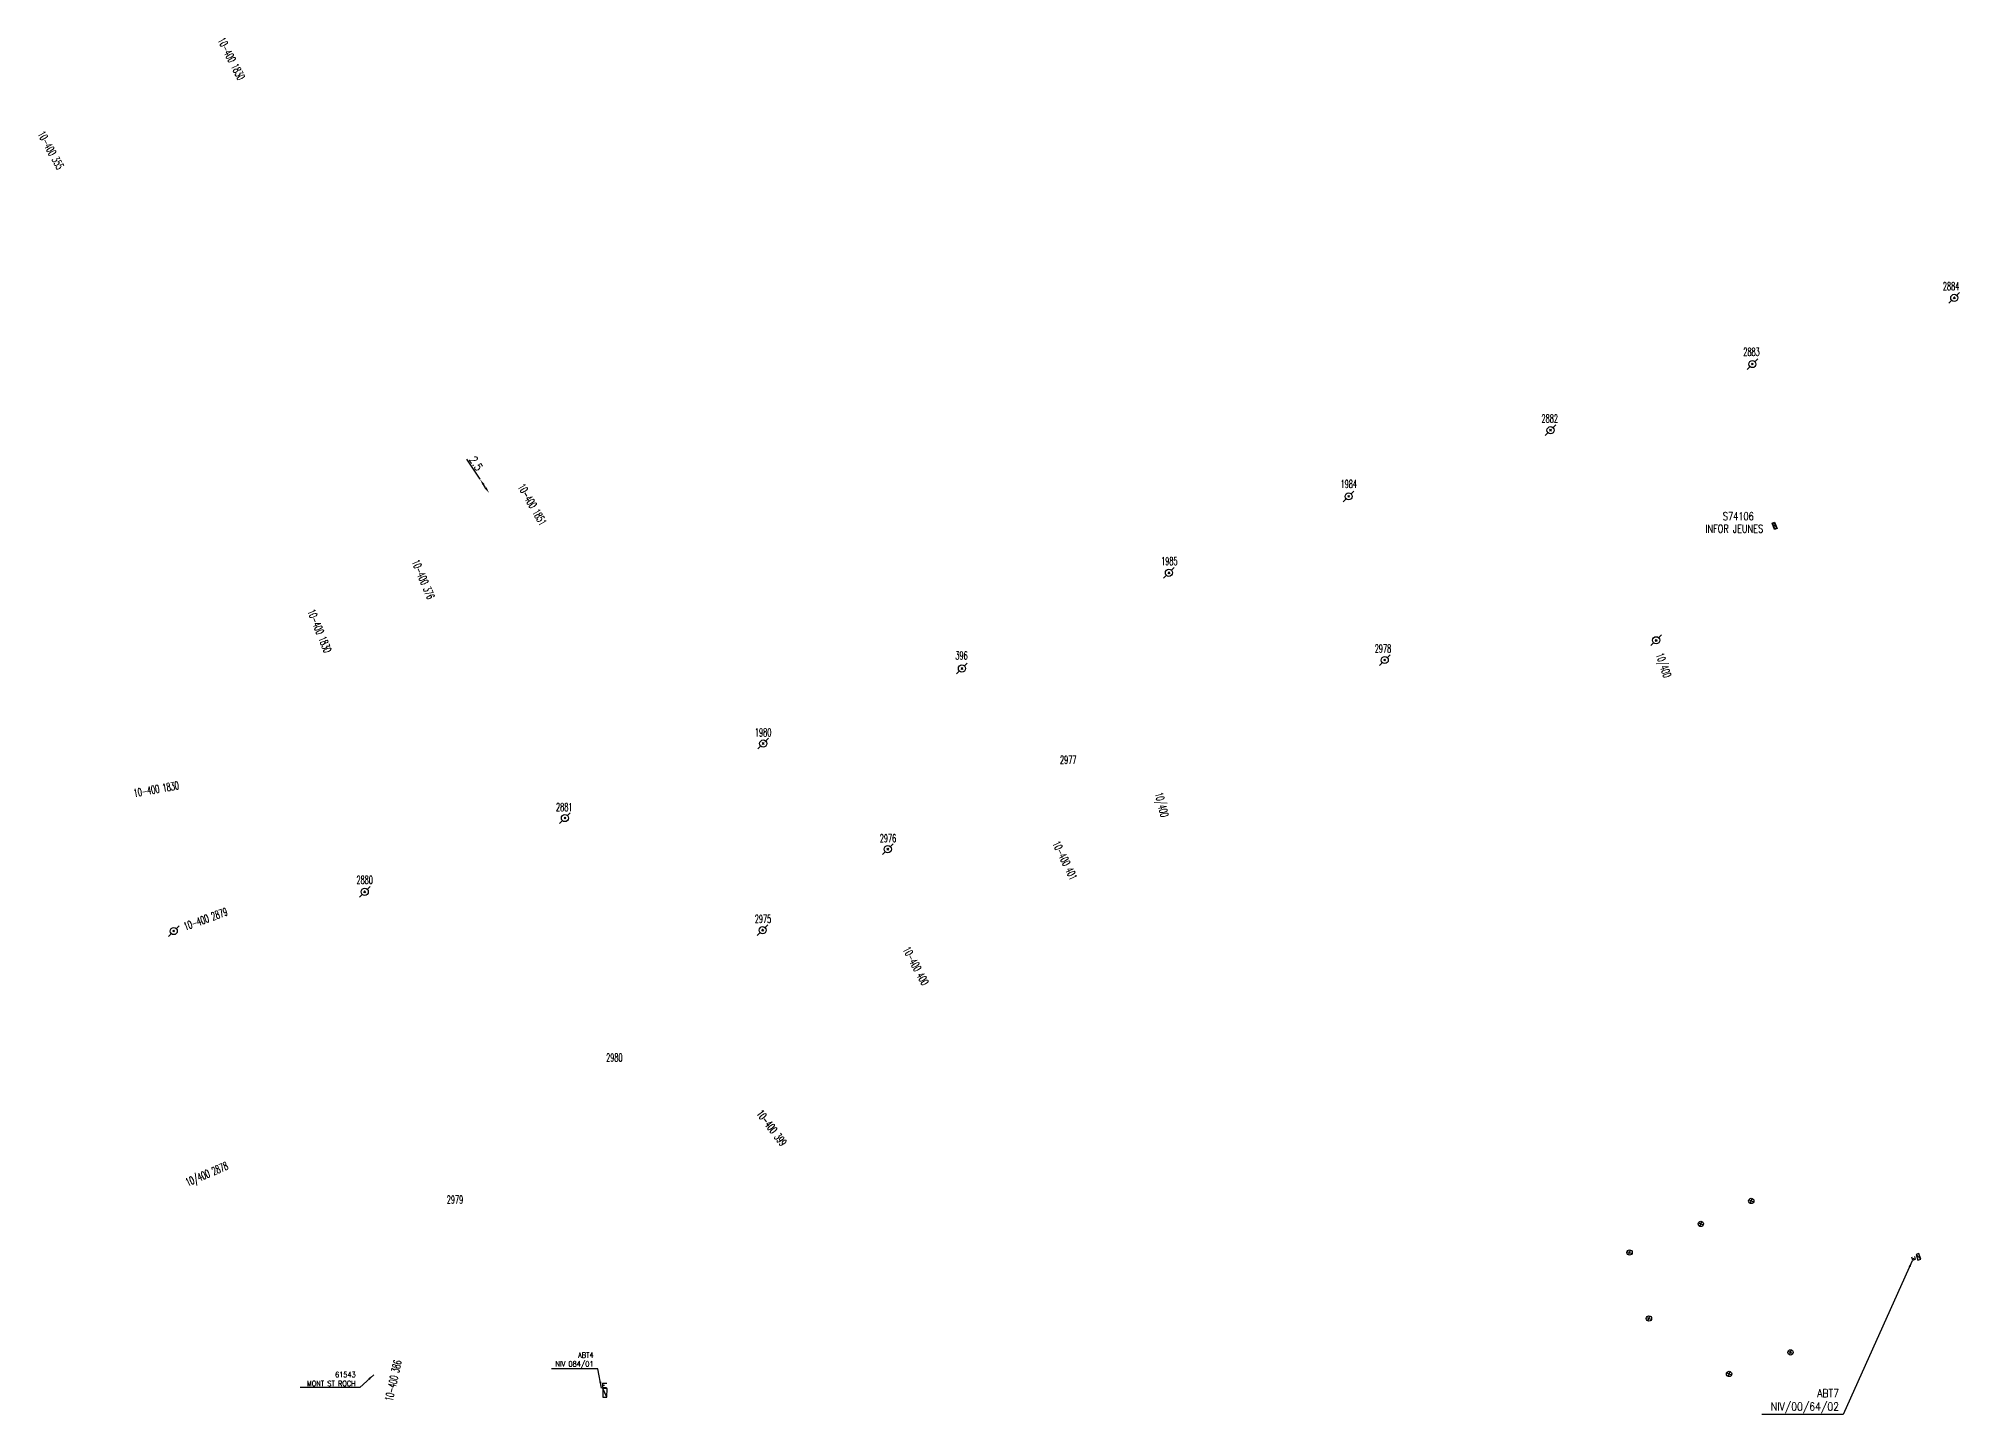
# Model space of a CAD drawing. Header units: millimetres. Extents: x 146028 to 146995, y 142989 to 143978.
# Drawn here: x 146525.5 to 146885.6, y 143226.1 to 143484.1 of the extents above; entities that cross this region are included whole.
import ezdxf
from ezdxf.enums import TextEntityAlignment as Align

# ---------------------------------------------------------------- set-up
doc = ezdxf.new("R2010")
doc.units = ezdxf.units.MM
doc.header["$PDMODE"] = 34
doc.layers.get('0').update_dxf_attribs({"linetype": 'CONTINUOUS'})
doc.layers.get('Defpoints').update_dxf_attribs({"linetype": 'CONTINUOUS'})
for name, color, linetype in [('G_210', 7, 'CONTINUOUS'), ('M_200', 7, 'CONTINUOUS'), ('poteau_div', 7, 'CONTINUOUS'), ('w0008', 7, 'CONTINUOUS'), ('w0430', 7, 'CONTINUOUS'), ('w0469', 7, 'CONTINUOUS'), ('W0473', 7, 'CONTINUOUS')]:
    doc.layers.add(name, color=color, linetype=linetype)
doc.styles.get("Standard").update_dxf_attribs({"font": 'romans.shx', "width": 0.85})
doc.dimstyles.get("Standard").update_dxf_attribs({"dimtxt": 1.5, "dimasz": 1.2, "dimexe": 0.625, "dimexo": 0.625, "dimgap": 0.25, "dimtad": 1, "dimdec": 1, "dimzin": 0, "dimdsep": 46, "dimtxsty": 'Standard', "dimcen": -0.5, "dimadec": 0, "dimazin": 0, "dimtfac": 1, "dimtdec": 1, "dimtmove": 0, "dimatfit": 3, "dimfxl": 0, "dimtolj": 1, "dimtzin": 0, "dimarcsym": 0})

# ---------------------------------------------------------------- blocks, each defined once
blk = doc.blocks.new('*U4')
at = {"layer": 'G_210', "color": 0, "linetype": 'Continuous', "const_width": 0.35, "flags": 128}
blk.add_lwpolyline([(6.2, 2.5), (6.2, 0), (0, 0), (0, 2.5)], close=True, dxfattribs=at)
at = {"layer": 'G_210', "color": 0, "linetype": 'Continuous'}
blk.add_lwpolyline([(0.5, 2), (5.7, 2), (5.7, 0.5), (0.5, 0.5)], close=True, dxfattribs=at)
at = {"layer": 'G_210', "insert": (3, 1.2), "char_height": 1.17, "width": 2.894, "attachment_point": 5}
blk.add_mtext('G', dxfattribs=at)
at = {"layer": 'G_210', "color": 0, "linetype": 'Continuous', "width": 0.75}
for tag, height, p in [('NUM', 4, (2, 16)), ('NOM', 4, (2, 11)), ('BCL', 3, (2, 7))]:
    blk.add_attdef(tag, text='', height=height, dxfattribs=at).set_placement(p, align=Align.MIDDLE)
at = {"layer": 'G_210', "color": 0, "linetype": 'Continuous', "width": 0.75, "flags": 3}
for tag, p in [('DEF_COUP', (2.1, -5.6)), ('DEF_TYPE', (2.1, -8.1)), ('DEF_LEG', (2.1, -3.1))]:
    blk.add_attdef(tag, text='', height=1.2, dxfattribs=at).set_placement(p, align=Align.MIDDLE)
blk = doc.blocks.new('T430')
at = {"flags": 128}
for points in [[(0.8, 0.8), (-0.8, 0.8)], [(-0.8, 0.8), (-0.8, 0)], [(0.8, 0.8), (-0.8, 0)], [(-0.8, 0), (0.8, 0)], [(-0.4, 2.1), (0.4, 2.1)], [(-0.4, 2.1), (-0.4, 1.3)], [(-0.4, 1.7), (0, 1.7)], [(-0.4, 1.3), (0.4, 1.3)], [(0.8, 0), (0.8, 0.8)]]:
    blk.add_lwpolyline(points, dxfattribs=at)
blk = doc.blocks.new('T473')
for p, q in [((-0.166667, 0.166667), (0.166667, -0.166667)), ((-0.166667, -0.166667), (0.166667, 0.166667)), ((0.500001, 0.500001), (1.000002, 1.000002)), ((-1.000002, -1.000002), (-0.500001, -0.500001))]:
    blk.add_line(p, q)
blk.add_ellipse((0, 0), major_axis=(0.471405, 0.471405), ratio=1, start_param=5.4977871438, end_param=11.780972451)
blk = doc.blocks.new('*D10')
at = {"layer": 'Defpoints', "color": 0, "linetype": 'Continuous', "transparency": 16777216}
for p in [(146608.25, 143401.42), (146608.25, 143401.42), (146609.95, 143398.83)]:
    blk.add_point(p, dxfattribs=at)
at = {"layer": 'w0008', "color": 0, "linetype": 'Continuous', "lineweight": -2, "transparency": 16777216}
for p, q in [((146608.25, 143401.42), (146605.8, 143405.19)), ((146609.29, 143399.83), (146608.91, 143400.42))]:
    blk.add_line(p, q, dxfattribs=at)
at = {"layer": 'w0008', "color": 0, "linetype": 'Continuous', "transparency": 16777216}
for points in [[(146609.08, 143400.53), (146608.74, 143400.31), (146608.25, 143401.42)], [(146609.46, 143399.94), (146609.12, 143399.72), (146609.95, 143398.83)]]:
    blk.add_solid(points, dxfattribs=at)
at = {"layer": 'w0008', "color": 0, "linetype": 'Continuous', "transparency": 16777216, "insert": (146607.5, 143404.4), "char_height": 1.5, "attachment_point": 5, "rotation": 303.0956}
blk.add_mtext('\\A1;2.5', dxfattribs=at)
blk = doc.blocks.new('T469')
at = {"color": 0, "linetype": 'Continuous', "flags": 128}
for points in [[(-0.35, 0.35), (0.35, -0.35)], [(-0.35, -0.35), (0.35, 0.35)]]:
    blk.add_lwpolyline(points, dxfattribs=at)
at = {"color": 0, "linetype": 'Continuous'}
blk.add_circle((0, 0), 0.5, dxfattribs=at)
blk = doc.blocks.new('*U12')
at = {"flags": 128}
for points in [[(-1.82, -0.1), (-1.82, 0.7)], [(-1.42, -0.1), (-1.42, 0.3)], [(-1.02, -0.1), (-1.02, 0.7)], [(0.8, 0.8), (-0.8, 0.8)], [(-0.8, 0.8), (-0.8, 0)], [(0.8, 0.8), (-0.8, 0)], [(-0.8, 0), (0.8, 0)], [(0.8, 0), (0.8, 0.8)], [(-1.82, -0.1), (-1.02, -0.1)]]:
    blk.add_lwpolyline(points, dxfattribs=at)

msp = doc.modelspace()

# ---------------------------------------------------------------- linework, layer by layer
at = {"color": 252, "flags": 128}
msp.add_lwpolyline([(146850.44, 143393.17), (146850.9, 143393.36), (146851.37, 143392.22), (146850.91, 143392.03), (146850.44, 143393.17)], dxfattribs=at)

# ---------------------------------------------------------------- block references
at = {"layer": 'G_210', "color": 252}
ref = msp.add_blockref('*U4', (146850.44, 143393.17), dxfattribs=dict(at, xscale=0.2, yscale=0.2, zscale=0.2, rotation=292.2116454286657))
ref.add_attrib('NUM', 'S74106', dxfattribs={"color": 0, "linetype": 'Continuous', "height": 1.5, "width": 0.75}).set_placement((146844.1, 143394.49), align=Align.MIDDLE)
ref.add_attrib('NOM', 'INFOR JEUNES', dxfattribs={"color": 0, "linetype": 'Continuous', "height": 1.5, "width": 0.75}).set_placement((146843.34, 143392.16), align=Align.MIDDLE)
at = {"layer": 'w0430', "color": 252, "xscale": 0.7, "yscale": 0.7, "zscale": 0.7, "rotation": 106.7318756270121}
msp.add_blockref('T430', (146878.12, 143255.73), dxfattribs=at)
at = {"layer": 'w0430', "rotation": 268.8098075708759}
msp.add_blockref('*U12', (146631.25, 143230.16), dxfattribs=at)
at = {"layer": 'w0469', "color": 252, "ltscale": 0.01}
for p, rotation in [((146846.52, 143266.13), 21.96082610813895), ((146837.08, 143261.83), 21.96082610813895), ((146823.71, 143256.46), 21.96082610813895), ((146827.35, 143244.09), 21.96082610813895), ((146853.88, 143237.75), 21.96082610813894), ((146842.37, 143233.7), 21.96082610813894)]:
    msp.add_blockref('T469', p, dxfattribs=dict(at, rotation=rotation))
at = {"layer": 'W0473'}
for p in [(146884.57, 143435.43), (146846.73, 143423.02), (146808.9, 143410.62), (146771.06, 143398.22), (146737.37, 143383.89), (146828.7, 143371.25), (146698.57, 143365.95), (146777.82, 143367.54), (146661.32, 143351.88), (146624.16, 143337.91), (146684.68, 143332.08), (146586.63, 143324.08), (146550.84, 143316.72), (146661.22, 143316.89)]:
    msp.add_blockref('T473', p, dxfattribs=at)

# ---------------------------------------------------------------- texts
at = {"layer": 'M_200', "color": 252, "linetype": 'Continuous', "insert": (146584.94, 143231.4), "char_height": 1, "attachment_point": 9}
msp.add_mtext('\\A1;61543\\PMONT ST ROCH', dxfattribs=at)
at = {"layer": 'poteau_div', "color": 252, "linetype": 'Continuous', "width": 0.6}
for s, rotation, p in [('10-400 1830', 297, (146561.64, 143480.25)), ('10-400 355', 298.6123, (146527.79, 143463.11)), ('10-400 1851', 300, (146618.04, 143396.69)), ('10-400 376', 292.6756, (146597.61, 143382.66)), ('10-400 1830', 292, (146578.16, 143372.99)), ('10-400 1830', 10, (146547.55, 143343.33)), ('10-400 401', 296, (146717.88, 143329.96)), ('10-400 400', 298, (146689.94, 143310.19)), ('10-400 399', 307, (146662.92, 143279.82))]:
    msp.add_text(s, height=1.5, rotation=rotation, dxfattribs=at).set_placement(p, align=Align.MIDDLE_CENTER)
at = {"layer": 'w0430', "color": 252, "linetype": 'Continuous', "attachment_point": 9}
for s, insert, char_height in [('\\A1;ABT4\\PNIV 084/01', (146629.52, 143234.74), 1), ('\\A1;ABT7\\PNIV/00/64/02', (146862.97, 143226.33), 1.5)]:
    msp.add_mtext(s, dxfattribs=dict(at, insert=insert, char_height=char_height))
at = {"layer": 'W0473', "color": 252, "linetype": 'Continuous', "width": 0.6}
for s, p in [('2884', (146883.98, 143437.62)), ('2883', (146846.57, 143425.3)), ('2882', (146808.75, 143412.8)), ('1984', (146771.09, 143400.54)), ('1985', (146737.45, 143386.09)), ('2978', (146777.49, 143369.68)), ('396', (146698.5, 143368.39)), ('1980', (146661.31, 143353.97)), ('2977', (146718.5, 143348.84)), ('2881', (146624.03, 143339.97)), ('2976', (146684.71, 143334.12)), ('2880', (146586.62, 143326.31)), ('2975', (146661.28, 143319)), ('2980', (146633.42, 143293.01)), ('2979', (146603.55, 143266.38))]:
    msp.add_text(s, height=1.5, dxfattribs=at).set_placement(p, align=Align.MIDDLE_CENTER)
for s, rotation, p in [('10/400', 288.8007, (146828.63, 143368.53)), ('10/400', 284.2727, (146734.72, 143342.52)), ('10/400 2878', 23.0321, (146553.45, 143268.85))]:
    msp.add_text(s, height=1.5, rotation=rotation, dxfattribs=at).set_placement(p)
for s, rotation, p in [('10-400 2879', 20, (146556.81, 143318.99)), ('10-400 386', 77.2617, (146591.98, 143232.45))]:
    msp.add_text(s, height=1.5, rotation=rotation, dxfattribs=at).set_placement(p, align=Align.MIDDLE_CENTER)

# ---------------------------------------------------------------- dimensions: what is measured, and where the dimension line sits
at = {"layer": 'w0008', "color": 252, "linetype": 'Continuous'}
dim = msp.add_linear_dim(base=(146608.25, 143401.42), p1=(146609.95, 143398.83), p2=(146608.25, 143401.42), angle=303.0956, text='2.5', dimstyle='Standard', dxfattribs=at)
dim.commit()
dim.dimension.update_dxf_attribs({"geometry": '*D10', "text_midpoint": (146606.67, 143403.86), "dimtype": 160})

# ---------------------------------------------------------------- leaders
at = {"layer": 'M_200', "color": 252, "linetype": 'Continuous', "annotation_type": 0, "has_hookline": 1, "hookline_direction": 1, "text_width": 9.71}
msp.add_leader([(146588.31, 143233.55), (146585.7, 143231.15), (146584.5, 143231.15)], dimstyle='Standard', dxfattribs=at)
at = {"layer": 'w0430', "color": 252, "linetype": 'Continuous', "annotation_type": 0, "has_hookline": 1, "hookline_direction": 1, "text_width": 13.78}
msp.add_leader([(146876.71, 143254.9), (146863.75, 143226.08), (146862.55, 143226.08)], dimstyle='Standard', override={"dimgap": 0.25, "dimtad": 1}, dxfattribs=at)
at = {"layer": 'w0430', "color": 252, "linetype": 'Continuous', "annotation_type": 0, "has_hookline": 1, "hookline_direction": 1, "text_width": 7.2}
msp.add_leader([(146631.03, 143231.03), (146630.32, 143234.69), (146629.12, 143234.69)], dimstyle='Standard', dxfattribs=at)

doc.saveas('drawing.dxf')
